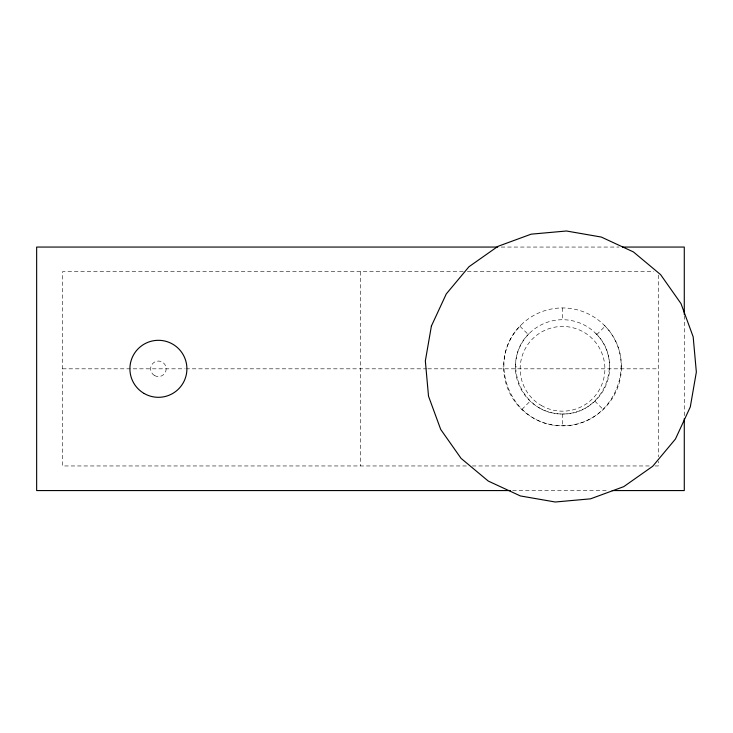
<?xml version="1.0" encoding="UTF-8"?>
<svg xmlns="http://www.w3.org/2000/svg" width="733" height="733" viewBox="0 0 733 733"><rect width="100%" height="100%" fill="white"/><g stroke="black" fill="none" stroke-linecap="round" stroke-linejoin="round"><path stroke-width="0.55" stroke-dasharray="3.67 2.75" d="M604.203 325.195C640.908 361.03 613.823 426.404 562.532 425.791C511.24 426.404 484.156 361.03 520.861 325.195M595.865 333.524C625.359 361.616 603.241 415.006 562.532 414.017C521.823 415.006 499.704 361.616 529.189 333.524M521.96 409.381L530.298 401.052M596.717 334.633L605.046 326.295M501.207 247.058L619.064 247.058M463.201 271.668L62.552 271.668L62.552 465.959L467.764 465.959M467.397 271.668L653.818 271.668M502.948 366.866L503.598 366.866M515.381 366.866L516.554 366.866M621.456 366.866A58.933 58.933 0 0 0 533.065 315.831A58.933 58.933 0 0 0 533.065 417.902A58.933 58.933 0 0 0 621.456 366.866L622.115 366.866M62.552 368.818L184.689 368.818M185.834 368.818L426.67 368.818M427.815 368.818L658.381 368.818M472.327 465.959L649.246 465.959M654.954 465.959L658.381 465.959L658.381 461.387M512.651 490.569L607.62 490.569M520.018 326.295L528.346 334.633M594.765 401.052L603.094 409.381M684.283 315.657L684.283 417.398M658.381 275.095L658.381 456.815M562.532 307.933L562.532 319.716M562.532 414.017L562.532 425.791M360.471 271.668L360.471 465.959M154.516 375.543A7.77 7.77 0 0 0 166.18 368.818A7.77 7.77 0 0 0 154.516 362.084A7.77 7.77 0 0 0 154.516 375.543M538.957 407.695A47.15 47.15 0 0 0 609.682 366.866A47.15 47.15 0 0 0 538.957 326.038A47.15 47.15 0 0 0 538.957 407.695M541.348 405.496A42.358 42.358 0 0 0 604.89 368.818A42.358 42.358 0 0 0 541.348 332.131A42.358 42.358 0 0 0 541.348 405.496"/><path stroke-width="1.1" d="M497.78 247.058L36.65 247.058L36.65 490.569L510.36 490.569M622.5 247.058L684.283 247.058L684.283 314.512M612.202 490.569L684.283 490.569L684.283 418.543M431.398 326.048L425.342 360.929L428.512 396.186L440.707 429.428L461.084 458.382L488.27 481.068L520.393 495.948L555.275 502.004L590.532 498.834L623.774 486.639L652.718 466.261L675.414 439.076L690.294 406.952L696.35 372.071L693.171 336.814L680.984 303.572L660.598 274.618L633.422 251.932L601.298 237.052L566.417 230.996L531.15 234.166L497.918 246.361L468.964 266.739L446.278 293.924L431.398 326.048M144.154 393.493A28.495 28.495 0 0 0 186.906 368.818A28.495 28.495 0 0 0 144.154 344.134A28.495 28.495 0 0 0 144.154 393.493"/></g></svg>
